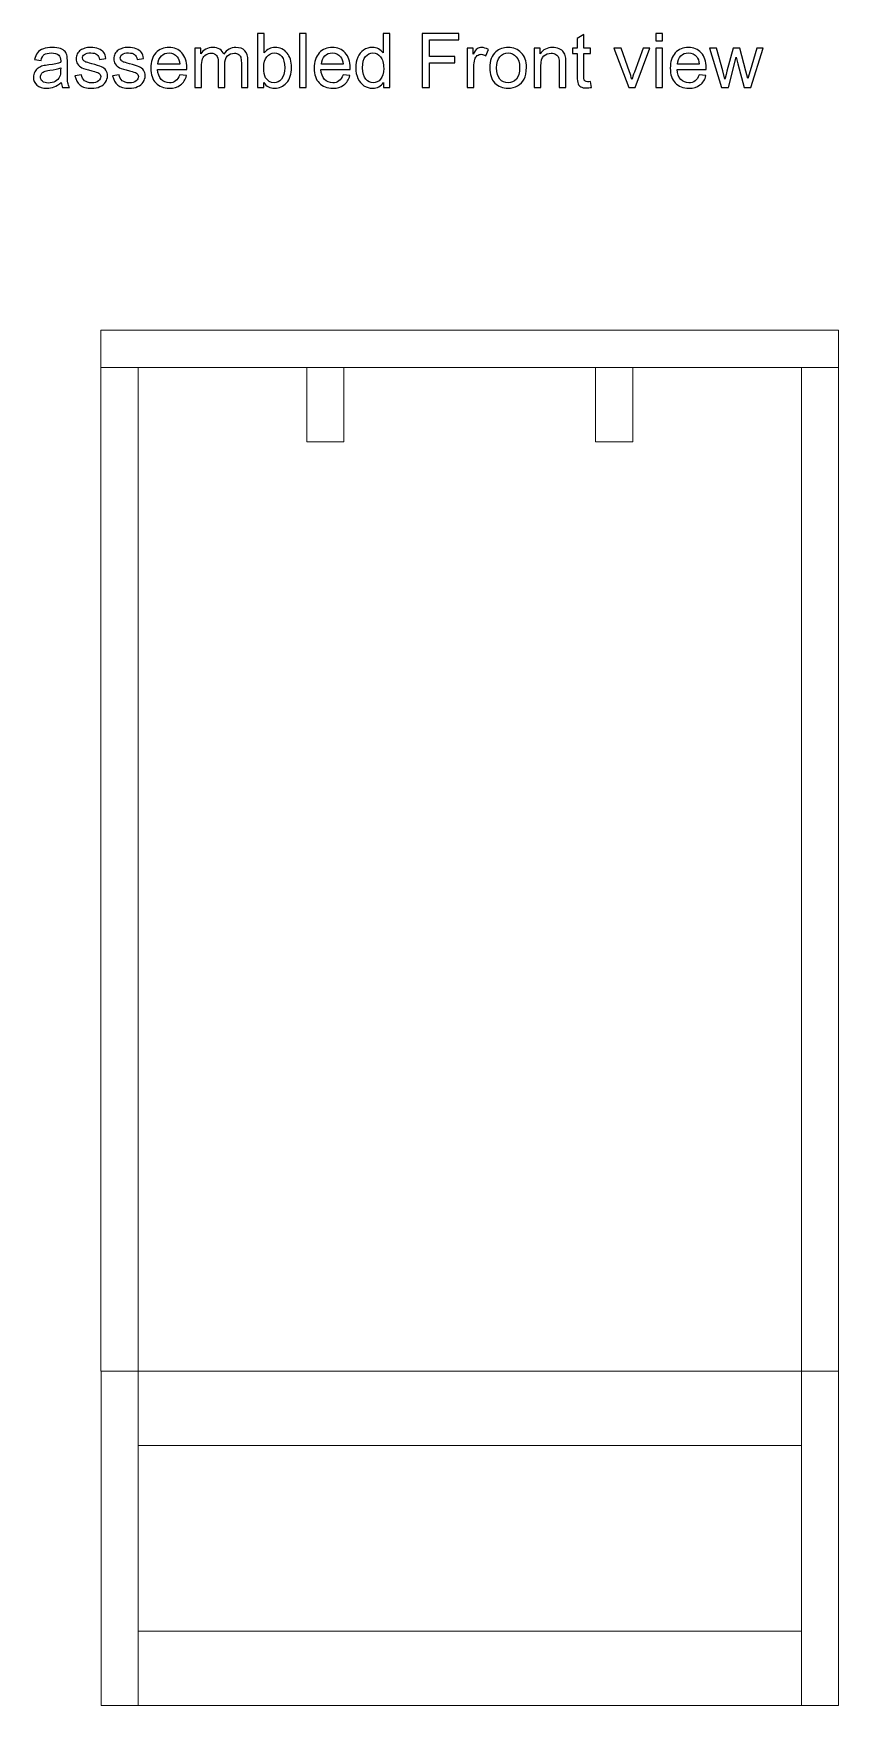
# Model space of a CAD drawing. Header units: inches. Extents: x -38 to 6, y -62 to 68.
# Drawn here: x -38.28 to -21.22, y 32.37 to 67.79 of the extents above; entities that cross this region are included whole.
import ezdxf

# ---------------------------------------------------------------- set-up
doc = ezdxf.new("R2010")
doc.units = ezdxf.units.IN
doc.header["$MEASUREMENT"] = 0
doc.layers.add('Layer 1', color=7, linetype='Continuous')

msp = doc.modelspace()

# ---------------------------------------------------------------- linework, layer by layer
at = {"layer": 'Layer 1', "color": 250, "lineweight": 9}
for points in [[(-36.853, 60.719), (-21.223, 60.719), (-21.223, 61.507), (-36.853, 61.507), (-36.853, 60.719)], [(-36.065, 37.886), (-22.01, 37.886), (-22.01, 39.46), (-36.065, 39.46), (-36.065, 37.886)], [(-36.065, 32.374), (-22.01, 32.374), (-22.01, 33.948), (-36.065, 33.948), (-36.065, 32.374)]]:
    msp.add_lwpolyline(points, close=True, dxfattribs=at)
at = {"layer": 'Layer 1', "color": 250}
for points, knots in [([(-33.402, 66.651), (-33.402, 66.651), (-33.533, 66.651), (-33.533, 66.651), (-33.533, 66.651), (-33.533, 66.651), (-33.533, 67.794), (-33.533, 67.794), (-33.533, 67.794), (-33.533, 67.794), (-33.393, 67.794), (-33.393, 67.794), (-33.393, 67.794), (-33.393, 67.794), (-33.393, 67.386), (-33.393, 67.386), (-33.393, 67.386), (-33.333, 67.46), (-33.258, 67.497), (-33.166, 67.497), (-33.166, 67.497), (-33.115, 67.497), (-33.066, 67.487), (-33.021, 67.467), (-33.021, 67.467), (-32.975, 67.446), (-32.938, 67.417), (-32.909, 67.38), (-32.909, 67.38), (-32.879, 67.343), (-32.856, 67.298), (-32.84, 67.246), (-32.84, 67.246), (-32.823, 67.193), (-32.815, 67.137), (-32.815, 67.078), (-32.815, 67.078), (-32.815, 66.936), (-32.85, 66.826), (-32.92, 66.749), (-32.92, 66.749), (-32.99, 66.672), (-33.074, 66.633), (-33.172, 66.633), (-33.172, 66.633), (-33.27, 66.633), (-33.347, 66.674), (-33.402, 66.755), (-33.402, 66.755), (-33.402, 66.755), (-33.402, 66.651), (-33.402, 66.651)], [0, 0, 0, 0, 0.071429, 0.071429, 0.071429, 0.071429, 0.142857, 0.142857, 0.142857, 0.142857, 0.214286, 0.214286, 0.214286, 0.214286, 0.285714, 0.285714, 0.285714, 0.285714, 0.357143, 0.357143, 0.357143, 0.357143, 0.428571, 0.428571, 0.428571, 0.428571, 0.5, 0.5, 0.5, 0.5, 0.571429, 0.571429, 0.571429, 0.571429, 0.642857, 0.642857, 0.642857, 0.642857, 0.714286, 0.714286, 0.714286, 0.714286, 0.785714, 0.785714, 0.785714, 0.785714, 0.857143, 0.857143, 0.857143, 0.857143, 1, 1, 1, 1]), ([(-32.647, 66.651), (-32.647, 66.651), (-32.647, 67.794), (-32.647, 67.794), (-32.647, 67.794), (-32.647, 67.794), (-32.506, 67.794), (-32.506, 67.794), (-32.506, 67.794), (-32.506, 67.794), (-32.506, 66.651), (-32.506, 66.651), (-32.506, 66.651), (-32.506, 66.651), (-32.647, 66.651), (-32.647, 66.651)], [0, 0, 0, 0, 0.2, 0.2, 0.2, 0.2, 0.4, 0.4, 0.4, 0.4, 0.6, 0.6, 0.6, 0.6, 1, 1, 1, 1]), ([(-30.865, 66.651), (-30.865, 66.651), (-30.865, 66.756), (-30.865, 66.756), (-30.865, 66.756), (-30.918, 66.674), (-30.995, 66.633), (-31.097, 66.633), (-31.097, 66.633), (-31.163, 66.633), (-31.223, 66.651), (-31.279, 66.688), (-31.279, 66.688), (-31.334, 66.724), (-31.377, 66.775), (-31.407, 66.84), (-31.407, 66.84), (-31.438, 66.905), (-31.453, 66.98), (-31.453, 67.064), (-31.453, 67.064), (-31.453, 67.147), (-31.439, 67.222), (-31.412, 67.289), (-31.412, 67.289), (-31.384, 67.356), (-31.343, 67.408), (-31.288, 67.443), (-31.288, 67.443), (-31.233, 67.479), (-31.171, 67.497), (-31.103, 67.497), (-31.103, 67.497), (-31.053, 67.497), (-31.009, 67.487), (-30.97, 67.466), (-30.97, 67.466), (-30.931, 67.445), (-30.899, 67.417), (-30.875, 67.383), (-30.875, 67.383), (-30.875, 67.383), (-30.875, 67.794), (-30.875, 67.794), (-30.875, 67.794), (-30.875, 67.794), (-30.734, 67.794), (-30.734, 67.794), (-30.734, 67.794), (-30.734, 67.794), (-30.734, 66.651), (-30.734, 66.651), (-30.734, 66.651), (-30.734, 66.651), (-30.865, 66.651), (-30.865, 66.651)], [0, 0, 0, 0, 0.066667, 0.066667, 0.066667, 0.066667, 0.133333, 0.133333, 0.133333, 0.133333, 0.2, 0.2, 0.2, 0.2, 0.266667, 0.266667, 0.266667, 0.266667, 0.333333, 0.333333, 0.333333, 0.333333, 0.4, 0.4, 0.4, 0.4, 0.466667, 0.466667, 0.466667, 0.466667, 0.533333, 0.533333, 0.533333, 0.533333, 0.6, 0.6, 0.6, 0.6, 0.666667, 0.666667, 0.666667, 0.666667, 0.733333, 0.733333, 0.733333, 0.733333, 0.8, 0.8, 0.8, 0.8, 0.866667, 0.866667, 0.866667, 0.866667, 1, 1, 1, 1]), ([(-30.043, 66.651), (-30.043, 66.651), (-30.043, 67.794), (-30.043, 67.794), (-30.043, 67.794), (-30.043, 67.794), (-29.271, 67.794), (-29.271, 67.794), (-29.271, 67.794), (-29.271, 67.794), (-29.271, 67.66), (-29.271, 67.66), (-29.271, 67.66), (-29.271, 67.66), (-29.891, 67.66), (-29.891, 67.66), (-29.891, 67.66), (-29.891, 67.66), (-29.891, 67.304), (-29.891, 67.304), (-29.891, 67.304), (-29.891, 67.304), (-29.354, 67.304), (-29.354, 67.304), (-29.354, 67.304), (-29.354, 67.304), (-29.354, 67.17), (-29.354, 67.17), (-29.354, 67.17), (-29.354, 67.17), (-29.891, 67.17), (-29.891, 67.17), (-29.891, 67.17), (-29.891, 67.17), (-29.891, 66.651), (-29.891, 66.651), (-29.891, 66.651), (-29.891, 66.651), (-30.043, 66.651), (-30.043, 66.651)], [0, 0, 0, 0, 0.090909, 0.090909, 0.090909, 0.090909, 0.181818, 0.181818, 0.181818, 0.181818, 0.272727, 0.272727, 0.272727, 0.272727, 0.363636, 0.363636, 0.363636, 0.363636, 0.454545, 0.454545, 0.454545, 0.454545, 0.545455, 0.545455, 0.545455, 0.545455, 0.636364, 0.636364, 0.636364, 0.636364, 0.727273, 0.727273, 0.727273, 0.727273, 0.818182, 0.818182, 0.818182, 0.818182, 1, 1, 1, 1]), ([(-26.479, 66.776), (-26.479, 66.776), (-26.46, 66.652), (-26.46, 66.652), (-26.46, 66.652), (-26.499, 66.644), (-26.535, 66.64), (-26.565, 66.64), (-26.565, 66.64), (-26.616, 66.64), (-26.656, 66.647), (-26.684, 66.664), (-26.684, 66.664), (-26.712, 66.68), (-26.732, 66.701), (-26.743, 66.727), (-26.743, 66.727), (-26.754, 66.754), (-26.76, 66.809), (-26.76, 66.893), (-26.76, 66.893), (-26.76, 66.893), (-26.76, 67.371), (-26.76, 67.371), (-26.76, 67.371), (-26.76, 67.371), (-26.864, 67.371), (-26.864, 67.371), (-26.864, 67.371), (-26.864, 67.371), (-26.864, 67.48), (-26.864, 67.48), (-26.864, 67.48), (-26.864, 67.48), (-26.76, 67.48), (-26.76, 67.48), (-26.76, 67.48), (-26.76, 67.48), (-26.76, 67.685), (-26.76, 67.685), (-26.76, 67.685), (-26.76, 67.685), (-26.619, 67.769), (-26.619, 67.769), (-26.619, 67.769), (-26.619, 67.769), (-26.619, 67.48), (-26.619, 67.48), (-26.619, 67.48), (-26.619, 67.48), (-26.479, 67.48), (-26.479, 67.48), (-26.479, 67.48), (-26.479, 67.48), (-26.479, 67.371), (-26.479, 67.371), (-26.479, 67.371), (-26.479, 67.371), (-26.619, 67.371), (-26.619, 67.371), (-26.619, 67.371), (-26.619, 67.371), (-26.619, 66.885), (-26.619, 66.885), (-26.619, 66.885), (-26.619, 66.845), (-26.617, 66.819), (-26.612, 66.808), (-26.612, 66.808), (-26.607, 66.797), (-26.599, 66.788), (-26.588, 66.781), (-26.588, 66.781), (-26.577, 66.774), (-26.561, 66.77), (-26.54, 66.77), (-26.54, 66.77), (-26.525, 66.77), (-26.504, 66.772), (-26.479, 66.776)], [0, 0, 0, 0, 0.047619, 0.047619, 0.047619, 0.047619, 0.095238, 0.095238, 0.095238, 0.095238, 0.142857, 0.142857, 0.142857, 0.142857, 0.190476, 0.190476, 0.190476, 0.190476, 0.238095, 0.238095, 0.238095, 0.238095, 0.285714, 0.285714, 0.285714, 0.285714, 0.333333, 0.333333, 0.333333, 0.333333, 0.380952, 0.380952, 0.380952, 0.380952, 0.428571, 0.428571, 0.428571, 0.428571, 0.47619, 0.47619, 0.47619, 0.47619, 0.52381, 0.52381, 0.52381, 0.52381, 0.571429, 0.571429, 0.571429, 0.571429, 0.619048, 0.619048, 0.619048, 0.619048, 0.666667, 0.666667, 0.666667, 0.666667, 0.714286, 0.714286, 0.714286, 0.714286, 0.761905, 0.761905, 0.761905, 0.761905, 0.809524, 0.809524, 0.809524, 0.809524, 0.857143, 0.857143, 0.857143, 0.857143, 0.904762, 0.904762, 0.904762, 0.904762, 1, 1, 1, 1]), ([(-25.098, 67.635), (-25.098, 67.635), (-25.098, 67.794), (-25.098, 67.794), (-25.098, 67.794), (-25.098, 67.794), (-24.957, 67.794), (-24.957, 67.794), (-24.957, 67.794), (-24.957, 67.794), (-24.957, 67.635), (-24.957, 67.635), (-24.957, 67.635), (-24.957, 67.635), (-25.098, 67.635), (-25.098, 67.635)], [0, 0, 0, 0, 0.2, 0.2, 0.2, 0.2, 0.4, 0.4, 0.4, 0.4, 0.6, 0.6, 0.6, 0.6, 1, 1, 1, 1]), ([(-37.695, 66.755), (-37.747, 66.71), (-37.797, 66.679), (-37.845, 66.661), (-37.845, 66.661), (-37.893, 66.642), (-37.945, 66.633), (-38, 66.633), (-38, 66.633), (-38.092, 66.633), (-38.162, 66.655), (-38.211, 66.7), (-38.211, 66.7), (-38.259, 66.744), (-38.284, 66.801), (-38.284, 66.87), (-38.284, 66.87), (-38.284, 66.91), (-38.275, 66.947), (-38.256, 66.981), (-38.256, 66.981), (-38.238, 67.014), (-38.213, 67.041), (-38.184, 67.061), (-38.184, 67.061), (-38.154, 67.081), (-38.12, 67.097), (-38.082, 67.107), (-38.082, 67.107), (-38.055, 67.114), (-38.013, 67.121), (-37.957, 67.128), (-37.957, 67.128), (-37.844, 67.141), (-37.76, 67.158), (-37.707, 67.176), (-37.707, 67.176), (-37.706, 67.195), (-37.706, 67.208), (-37.706, 67.213), (-37.706, 67.213), (-37.706, 67.27), (-37.719, 67.31), (-37.746, 67.333), (-37.746, 67.333), (-37.782, 67.365), (-37.835, 67.381), (-37.906, 67.381), (-37.906, 67.381), (-37.972, 67.381), (-38.021, 67.369), (-38.053, 67.346), (-38.053, 67.346), (-38.084, 67.323), (-38.107, 67.282), (-38.123, 67.222), (-38.123, 67.222), (-38.123, 67.222), (-38.26, 67.242), (-38.26, 67.242), (-38.26, 67.242), (-38.248, 67.3), (-38.227, 67.348), (-38.198, 67.384), (-38.198, 67.384), (-38.17, 67.421), (-38.128, 67.448), (-38.074, 67.468), (-38.074, 67.468), (-38.02, 67.487), (-37.957, 67.497), (-37.885, 67.497), (-37.885, 67.497), (-37.814, 67.497), (-37.757, 67.489), (-37.712, 67.472), (-37.712, 67.472), (-37.668, 67.455), (-37.635, 67.435), (-37.614, 67.409), (-37.614, 67.409), (-37.594, 67.384), (-37.579, 67.352), (-37.571, 67.314), (-37.571, 67.314), (-37.566, 67.29), (-37.564, 67.246), (-37.564, 67.184), (-37.564, 67.184), (-37.564, 67.184), (-37.564, 66.998), (-37.564, 66.998), (-37.564, 66.998), (-37.564, 66.868), (-37.561, 66.786), (-37.555, 66.751), (-37.555, 66.751), (-37.549, 66.716), (-37.538, 66.683), (-37.521, 66.651), (-37.521, 66.651), (-37.521, 66.651), (-37.667, 66.651), (-37.667, 66.651), (-37.667, 66.651), (-37.682, 66.68), (-37.691, 66.715), (-37.695, 66.755)], [0, 0, 0, 0, 0.035714, 0.035714, 0.035714, 0.035714, 0.071429, 0.071429, 0.071429, 0.071429, 0.107143, 0.107143, 0.107143, 0.107143, 0.142857, 0.142857, 0.142857, 0.142857, 0.178571, 0.178571, 0.178571, 0.178571, 0.214286, 0.214286, 0.214286, 0.214286, 0.25, 0.25, 0.25, 0.25, 0.285714, 0.285714, 0.285714, 0.285714, 0.321429, 0.321429, 0.321429, 0.321429, 0.357143, 0.357143, 0.357143, 0.357143, 0.392857, 0.392857, 0.392857, 0.392857, 0.428571, 0.428571, 0.428571, 0.428571, 0.464286, 0.464286, 0.464286, 0.464286, 0.5, 0.5, 0.5, 0.5, 0.535714, 0.535714, 0.535714, 0.535714, 0.571429, 0.571429, 0.571429, 0.571429, 0.607143, 0.607143, 0.607143, 0.607143, 0.642857, 0.642857, 0.642857, 0.642857, 0.678571, 0.678571, 0.678571, 0.678571, 0.714286, 0.714286, 0.714286, 0.714286, 0.75, 0.75, 0.75, 0.75, 0.785714, 0.785714, 0.785714, 0.785714, 0.821429, 0.821429, 0.821429, 0.821429, 0.857143, 0.857143, 0.857143, 0.857143, 0.892857, 0.892857, 0.892857, 0.892857, 0.928571, 0.928571, 0.928571, 0.928571, 1, 1, 1, 1]), ([(-37.404, 66.898), (-37.404, 66.898), (-37.265, 66.921), (-37.265, 66.921), (-37.265, 66.921), (-37.257, 66.865), (-37.235, 66.822), (-37.199, 66.793), (-37.199, 66.793), (-37.164, 66.763), (-37.114, 66.748), (-37.05, 66.748), (-37.05, 66.748), (-36.985, 66.748), (-36.937, 66.761), (-36.906, 66.788), (-36.906, 66.788), (-36.875, 66.814), (-36.859, 66.844), (-36.859, 66.88), (-36.859, 66.88), (-36.859, 66.912), (-36.873, 66.937), (-36.901, 66.955), (-36.901, 66.955), (-36.921, 66.967), (-36.969, 66.983), (-37.045, 67.002), (-37.045, 67.002), (-37.148, 67.028), (-37.219, 67.051), (-37.259, 67.069), (-37.259, 67.069), (-37.298, 67.089), (-37.328, 67.115), (-37.349, 67.148), (-37.349, 67.148), (-37.369, 67.181), (-37.38, 67.218), (-37.38, 67.259), (-37.38, 67.259), (-37.38, 67.296), (-37.371, 67.33), (-37.354, 67.361), (-37.354, 67.361), (-37.337, 67.393), (-37.314, 67.419), (-37.285, 67.44), (-37.285, 67.44), (-37.264, 67.456), (-37.234, 67.469), (-37.196, 67.48), (-37.196, 67.48), (-37.158, 67.492), (-37.118, 67.497), (-37.075, 67.497), (-37.075, 67.497), (-37.01, 67.497), (-36.953, 67.488), (-36.904, 67.469), (-36.904, 67.469), (-36.855, 67.45), (-36.819, 67.425), (-36.795, 67.393), (-36.795, 67.393), (-36.772, 67.361), (-36.756, 67.318), (-36.747, 67.264), (-36.747, 67.264), (-36.747, 67.264), (-36.885, 67.245), (-36.885, 67.245), (-36.885, 67.245), (-36.891, 67.288), (-36.909, 67.322), (-36.939, 67.346), (-36.939, 67.346), (-36.968, 67.37), (-37.01, 67.382), (-37.065, 67.382), (-37.065, 67.382), (-37.129, 67.382), (-37.175, 67.372), (-37.203, 67.35), (-37.203, 67.35), (-37.23, 67.329), (-37.244, 67.304), (-37.244, 67.275), (-37.244, 67.275), (-37.244, 67.257), (-37.238, 67.241), (-37.227, 67.226), (-37.227, 67.226), (-37.215, 67.211), (-37.198, 67.199), (-37.173, 67.189), (-37.173, 67.189), (-37.159, 67.184), (-37.118, 67.172), (-37.049, 67.153), (-37.049, 67.153), (-36.95, 67.127), (-36.881, 67.105), (-36.842, 67.088), (-36.842, 67.088), (-36.802, 67.071), (-36.771, 67.047), (-36.749, 67.015), (-36.749, 67.015), (-36.726, 66.982), (-36.715, 66.942), (-36.715, 66.895), (-36.715, 66.895), (-36.715, 66.848), (-36.729, 66.804), (-36.756, 66.763), (-36.756, 66.763), (-36.784, 66.721), (-36.823, 66.69), (-36.874, 66.667), (-36.874, 66.667), (-36.926, 66.644), (-36.984, 66.633), (-37.049, 66.633), (-37.049, 66.633), (-37.157, 66.633), (-37.239, 66.655), (-37.296, 66.7), (-37.296, 66.7), (-37.352, 66.745), (-37.388, 66.811), (-37.404, 66.898)], [0, 0, 0, 0, 0.029412, 0.029412, 0.029412, 0.029412, 0.058824, 0.058824, 0.058824, 0.058824, 0.088235, 0.088235, 0.088235, 0.088235, 0.117647, 0.117647, 0.117647, 0.117647, 0.147059, 0.147059, 0.147059, 0.147059, 0.176471, 0.176471, 0.176471, 0.176471, 0.205882, 0.205882, 0.205882, 0.205882, 0.235294, 0.235294, 0.235294, 0.235294, 0.264706, 0.264706, 0.264706, 0.264706, 0.294118, 0.294118, 0.294118, 0.294118, 0.323529, 0.323529, 0.323529, 0.323529, 0.352941, 0.352941, 0.352941, 0.352941, 0.382353, 0.382353, 0.382353, 0.382353, 0.411765, 0.411765, 0.411765, 0.411765, 0.441176, 0.441176, 0.441176, 0.441176, 0.470588, 0.470588, 0.470588, 0.470588, 0.5, 0.5, 0.5, 0.5, 0.529412, 0.529412, 0.529412, 0.529412, 0.558824, 0.558824, 0.558824, 0.558824, 0.588235, 0.588235, 0.588235, 0.588235, 0.617647, 0.617647, 0.617647, 0.617647, 0.647059, 0.647059, 0.647059, 0.647059, 0.676471, 0.676471, 0.676471, 0.676471, 0.705882, 0.705882, 0.705882, 0.705882, 0.735294, 0.735294, 0.735294, 0.735294, 0.764706, 0.764706, 0.764706, 0.764706, 0.794118, 0.794118, 0.794118, 0.794118, 0.823529, 0.823529, 0.823529, 0.823529, 0.852941, 0.852941, 0.852941, 0.852941, 0.882353, 0.882353, 0.882353, 0.882353, 0.911765, 0.911765, 0.911765, 0.911765, 0.941176, 0.941176, 0.941176, 0.941176, 1, 1, 1, 1]), ([(-36.605, 66.898), (-36.605, 66.898), (-36.466, 66.921), (-36.466, 66.921), (-36.466, 66.921), (-36.458, 66.865), (-36.437, 66.822), (-36.401, 66.793), (-36.401, 66.793), (-36.365, 66.763), (-36.315, 66.748), (-36.251, 66.748), (-36.251, 66.748), (-36.187, 66.748), (-36.139, 66.761), (-36.107, 66.788), (-36.107, 66.788), (-36.076, 66.814), (-36.06, 66.844), (-36.06, 66.88), (-36.06, 66.88), (-36.06, 66.912), (-36.074, 66.937), (-36.102, 66.955), (-36.102, 66.955), (-36.122, 66.967), (-36.17, 66.983), (-36.246, 67.002), (-36.246, 67.002), (-36.349, 67.028), (-36.42, 67.051), (-36.46, 67.069), (-36.46, 67.069), (-36.5, 67.089), (-36.53, 67.115), (-36.55, 67.148), (-36.55, 67.148), (-36.571, 67.181), (-36.581, 67.218), (-36.581, 67.259), (-36.581, 67.259), (-36.581, 67.296), (-36.573, 67.33), (-36.556, 67.361), (-36.556, 67.361), (-36.539, 67.393), (-36.516, 67.419), (-36.487, 67.44), (-36.487, 67.44), (-36.465, 67.456), (-36.435, 67.469), (-36.398, 67.48), (-36.398, 67.48), (-36.36, 67.492), (-36.32, 67.497), (-36.277, 67.497), (-36.277, 67.497), (-36.212, 67.497), (-36.155, 67.488), (-36.106, 67.469), (-36.106, 67.469), (-36.056, 67.45), (-36.02, 67.425), (-35.997, 67.393), (-35.997, 67.393), (-35.974, 67.361), (-35.957, 67.318), (-35.949, 67.264), (-35.949, 67.264), (-35.949, 67.264), (-36.086, 67.245), (-36.086, 67.245), (-36.086, 67.245), (-36.092, 67.288), (-36.11, 67.322), (-36.14, 67.346), (-36.14, 67.346), (-36.17, 67.37), (-36.212, 67.382), (-36.266, 67.382), (-36.266, 67.382), (-36.331, 67.382), (-36.377, 67.372), (-36.404, 67.35), (-36.404, 67.35), (-36.431, 67.329), (-36.445, 67.304), (-36.445, 67.275), (-36.445, 67.275), (-36.445, 67.257), (-36.44, 67.241), (-36.428, 67.226), (-36.428, 67.226), (-36.417, 67.211), (-36.399, 67.199), (-36.375, 67.189), (-36.375, 67.189), (-36.36, 67.184), (-36.319, 67.172), (-36.251, 67.153), (-36.251, 67.153), (-36.152, 67.127), (-36.082, 67.105), (-36.043, 67.088), (-36.043, 67.088), (-36.004, 67.071), (-35.973, 67.047), (-35.95, 67.015), (-35.95, 67.015), (-35.928, 66.982), (-35.917, 66.942), (-35.917, 66.895), (-35.917, 66.895), (-35.917, 66.848), (-35.93, 66.804), (-35.958, 66.763), (-35.958, 66.763), (-35.985, 66.721), (-36.024, 66.69), (-36.076, 66.667), (-36.076, 66.667), (-36.127, 66.644), (-36.186, 66.633), (-36.251, 66.633), (-36.251, 66.633), (-36.358, 66.633), (-36.441, 66.655), (-36.497, 66.7), (-36.497, 66.7), (-36.553, 66.745), (-36.589, 66.811), (-36.605, 66.898)], [0, 0, 0, 0, 0.029412, 0.029412, 0.029412, 0.029412, 0.058824, 0.058824, 0.058824, 0.058824, 0.088235, 0.088235, 0.088235, 0.088235, 0.117647, 0.117647, 0.117647, 0.117647, 0.147059, 0.147059, 0.147059, 0.147059, 0.176471, 0.176471, 0.176471, 0.176471, 0.205882, 0.205882, 0.205882, 0.205882, 0.235294, 0.235294, 0.235294, 0.235294, 0.264706, 0.264706, 0.264706, 0.264706, 0.294118, 0.294118, 0.294118, 0.294118, 0.323529, 0.323529, 0.323529, 0.323529, 0.352941, 0.352941, 0.352941, 0.352941, 0.382353, 0.382353, 0.382353, 0.382353, 0.411765, 0.411765, 0.411765, 0.411765, 0.441176, 0.441176, 0.441176, 0.441176, 0.470588, 0.470588, 0.470588, 0.470588, 0.5, 0.5, 0.5, 0.5, 0.529412, 0.529412, 0.529412, 0.529412, 0.558824, 0.558824, 0.558824, 0.558824, 0.588235, 0.588235, 0.588235, 0.588235, 0.617647, 0.617647, 0.617647, 0.617647, 0.647059, 0.647059, 0.647059, 0.647059, 0.676471, 0.676471, 0.676471, 0.676471, 0.705882, 0.705882, 0.705882, 0.705882, 0.735294, 0.735294, 0.735294, 0.735294, 0.764706, 0.764706, 0.764706, 0.764706, 0.794118, 0.794118, 0.794118, 0.794118, 0.823529, 0.823529, 0.823529, 0.823529, 0.852941, 0.852941, 0.852941, 0.852941, 0.882353, 0.882353, 0.882353, 0.882353, 0.911765, 0.911765, 0.911765, 0.911765, 0.941176, 0.941176, 0.941176, 0.941176, 1, 1, 1, 1]), ([(-35.185, 66.919), (-35.185, 66.919), (-35.04, 66.9), (-35.04, 66.9), (-35.04, 66.9), (-35.062, 66.815), (-35.105, 66.75), (-35.166, 66.703), (-35.166, 66.703), (-35.228, 66.657), (-35.307, 66.633), (-35.403, 66.633), (-35.403, 66.633), (-35.524, 66.633), (-35.62, 66.67), (-35.691, 66.745), (-35.691, 66.745), (-35.761, 66.819), (-35.797, 66.924), (-35.797, 67.058), (-35.797, 67.058), (-35.797, 67.197), (-35.761, 67.305), (-35.69, 67.382), (-35.69, 67.382), (-35.618, 67.459), (-35.525, 67.497), (-35.411, 67.497), (-35.411, 67.497), (-35.3, 67.497), (-35.21, 67.46), (-35.14, 67.384), (-35.14, 67.384), (-35.07, 67.309), (-35.035, 67.203), (-35.035, 67.066), (-35.035, 67.066), (-35.035, 67.058), (-35.035, 67.046), (-35.036, 67.029), (-35.036, 67.029), (-35.036, 67.029), (-35.653, 67.029), (-35.653, 67.029), (-35.653, 67.029), (-35.648, 66.938), (-35.622, 66.869), (-35.576, 66.821), (-35.576, 66.821), (-35.53, 66.772), (-35.472, 66.748), (-35.403, 66.748), (-35.403, 66.748), (-35.352, 66.748), (-35.308, 66.762), (-35.272, 66.789), (-35.272, 66.789), (-35.235, 66.816), (-35.206, 66.859), (-35.185, 66.919)], [0, 0, 0, 0, 0.0625, 0.0625, 0.0625, 0.0625, 0.125, 0.125, 0.125, 0.125, 0.1875, 0.1875, 0.1875, 0.1875, 0.25, 0.25, 0.25, 0.25, 0.3125, 0.3125, 0.3125, 0.3125, 0.375, 0.375, 0.375, 0.375, 0.4375, 0.4375, 0.4375, 0.4375, 0.5, 0.5, 0.5, 0.5, 0.5625, 0.5625, 0.5625, 0.5625, 0.625, 0.625, 0.625, 0.625, 0.6875, 0.6875, 0.6875, 0.6875, 0.75, 0.75, 0.75, 0.75, 0.8125, 0.8125, 0.8125, 0.8125, 0.875, 0.875, 0.875, 0.875, 1, 1, 1, 1]), ([(-35.645, 67.144), (-35.645, 67.144), (-35.184, 67.144), (-35.184, 67.144), (-35.184, 67.144), (-35.19, 67.214), (-35.207, 67.266), (-35.236, 67.301), (-35.236, 67.301), (-35.281, 67.355), (-35.339, 67.382), (-35.41, 67.382), (-35.41, 67.382), (-35.474, 67.382), (-35.529, 67.361), (-35.572, 67.318), (-35.572, 67.318), (-35.616, 67.274), (-35.64, 67.217), (-35.645, 67.144)], [0, 0, 0, 0, 0.166667, 0.166667, 0.166667, 0.166667, 0.333333, 0.333333, 0.333333, 0.333333, 0.5, 0.5, 0.5, 0.5, 0.666667, 0.666667, 0.666667, 0.666667, 1, 1, 1, 1]), ([(-34.862, 66.651), (-34.862, 66.651), (-34.862, 67.48), (-34.862, 67.48), (-34.862, 67.48), (-34.862, 67.48), (-34.736, 67.48), (-34.736, 67.48), (-34.736, 67.48), (-34.736, 67.48), (-34.736, 67.363), (-34.736, 67.363), (-34.736, 67.363), (-34.71, 67.403), (-34.676, 67.436), (-34.632, 67.46), (-34.632, 67.46), (-34.589, 67.485), (-34.54, 67.497), (-34.485, 67.497), (-34.485, 67.497), (-34.424, 67.497), (-34.374, 67.484), (-34.335, 67.459), (-34.335, 67.459), (-34.295, 67.434), (-34.268, 67.398), (-34.252, 67.352), (-34.252, 67.352), (-34.186, 67.449), (-34.1, 67.497), (-33.995, 67.497), (-33.995, 67.497), (-33.912, 67.497), (-33.849, 67.475), (-33.805, 67.429), (-33.805, 67.429), (-33.76, 67.384), (-33.738, 67.314), (-33.738, 67.219), (-33.738, 67.219), (-33.738, 67.219), (-33.738, 66.651), (-33.738, 66.651), (-33.738, 66.651), (-33.738, 66.651), (-33.878, 66.651), (-33.878, 66.651), (-33.878, 66.651), (-33.878, 66.651), (-33.878, 67.172), (-33.878, 67.172), (-33.878, 67.172), (-33.878, 67.228), (-33.883, 67.269), (-33.892, 67.294), (-33.892, 67.294), (-33.901, 67.318), (-33.918, 67.338), (-33.942, 67.353), (-33.942, 67.353), (-33.966, 67.368), (-33.994, 67.376), (-34.026, 67.376), (-34.026, 67.376), (-34.085, 67.376), (-34.133, 67.356), (-34.172, 67.318), (-34.172, 67.318), (-34.211, 67.279), (-34.23, 67.217), (-34.23, 67.132), (-34.23, 67.132), (-34.23, 67.132), (-34.23, 66.651), (-34.23, 66.651), (-34.23, 66.651), (-34.23, 66.651), (-34.37, 66.651), (-34.37, 66.651), (-34.37, 66.651), (-34.37, 66.651), (-34.37, 67.189), (-34.37, 67.189), (-34.37, 67.189), (-34.37, 67.251), (-34.382, 67.298), (-34.405, 67.329), (-34.405, 67.329), (-34.427, 67.36), (-34.465, 67.376), (-34.517, 67.376), (-34.517, 67.376), (-34.556, 67.376), (-34.593, 67.365), (-34.626, 67.345), (-34.626, 67.345), (-34.66, 67.324), (-34.684, 67.294), (-34.699, 67.253), (-34.699, 67.253), (-34.714, 67.213), (-34.722, 67.156), (-34.722, 67.08), (-34.722, 67.08), (-34.722, 67.08), (-34.722, 66.651), (-34.722, 66.651), (-34.722, 66.651), (-34.722, 66.651), (-34.862, 66.651), (-34.862, 66.651)], [0, 0, 0, 0, 0.034483, 0.034483, 0.034483, 0.034483, 0.068966, 0.068966, 0.068966, 0.068966, 0.103448, 0.103448, 0.103448, 0.103448, 0.137931, 0.137931, 0.137931, 0.137931, 0.172414, 0.172414, 0.172414, 0.172414, 0.206897, 0.206897, 0.206897, 0.206897, 0.241379, 0.241379, 0.241379, 0.241379, 0.275862, 0.275862, 0.275862, 0.275862, 0.310345, 0.310345, 0.310345, 0.310345, 0.344828, 0.344828, 0.344828, 0.344828, 0.37931, 0.37931, 0.37931, 0.37931, 0.413793, 0.413793, 0.413793, 0.413793, 0.448276, 0.448276, 0.448276, 0.448276, 0.482759, 0.482759, 0.482759, 0.482759, 0.517241, 0.517241, 0.517241, 0.517241, 0.551724, 0.551724, 0.551724, 0.551724, 0.586207, 0.586207, 0.586207, 0.586207, 0.62069, 0.62069, 0.62069, 0.62069, 0.655172, 0.655172, 0.655172, 0.655172, 0.689655, 0.689655, 0.689655, 0.689655, 0.724138, 0.724138, 0.724138, 0.724138, 0.758621, 0.758621, 0.758621, 0.758621, 0.793103, 0.793103, 0.793103, 0.793103, 0.827586, 0.827586, 0.827586, 0.827586, 0.862069, 0.862069, 0.862069, 0.862069, 0.896552, 0.896552, 0.896552, 0.896552, 0.931034, 0.931034, 0.931034, 0.931034, 1, 1, 1, 1]), ([(-33.404, 67.071), (-33.404, 66.972), (-33.39, 66.901), (-33.363, 66.856), (-33.363, 66.856), (-33.319, 66.784), (-33.26, 66.748), (-33.184, 66.748), (-33.184, 66.748), (-33.123, 66.748), (-33.07, 66.775), (-33.025, 66.828), (-33.025, 66.828), (-32.981, 66.881), (-32.958, 66.961), (-32.958, 67.066), (-32.958, 67.066), (-32.958, 67.174), (-32.98, 67.254), (-33.022, 67.305), (-33.022, 67.305), (-33.065, 67.356), (-33.117, 67.382), (-33.178, 67.382), (-33.178, 67.382), (-33.239, 67.382), (-33.292, 67.356), (-33.337, 67.302), (-33.337, 67.302), (-33.382, 67.249), (-33.404, 67.172), (-33.404, 67.071)], [0, 0, 0, 0, 0.111111, 0.111111, 0.111111, 0.111111, 0.222222, 0.222222, 0.222222, 0.222222, 0.333333, 0.333333, 0.333333, 0.333333, 0.444444, 0.444444, 0.444444, 0.444444, 0.555556, 0.555556, 0.555556, 0.555556, 0.666667, 0.666667, 0.666667, 0.666667, 0.777778, 0.777778, 0.777778, 0.777778, 1, 1, 1, 1]), ([(-31.723, 66.919), (-31.723, 66.919), (-31.578, 66.9), (-31.578, 66.9), (-31.578, 66.9), (-31.6, 66.815), (-31.643, 66.75), (-31.704, 66.703), (-31.704, 66.703), (-31.766, 66.657), (-31.845, 66.633), (-31.941, 66.633), (-31.941, 66.633), (-32.062, 66.633), (-32.158, 66.67), (-32.229, 66.745), (-32.229, 66.745), (-32.299, 66.819), (-32.335, 66.924), (-32.335, 67.058), (-32.335, 67.058), (-32.335, 67.197), (-32.299, 67.305), (-32.228, 67.382), (-32.228, 67.382), (-32.156, 67.459), (-32.063, 67.497), (-31.949, 67.497), (-31.949, 67.497), (-31.838, 67.497), (-31.748, 67.46), (-31.678, 67.384), (-31.678, 67.384), (-31.608, 67.309), (-31.573, 67.203), (-31.573, 67.066), (-31.573, 67.066), (-31.573, 67.058), (-31.573, 67.046), (-31.574, 67.029), (-31.574, 67.029), (-31.574, 67.029), (-32.191, 67.029), (-32.191, 67.029), (-32.191, 67.029), (-32.186, 66.938), (-32.16, 66.869), (-32.114, 66.821), (-32.114, 66.821), (-32.068, 66.772), (-32.01, 66.748), (-31.941, 66.748), (-31.941, 66.748), (-31.89, 66.748), (-31.846, 66.762), (-31.81, 66.789), (-31.81, 66.789), (-31.773, 66.816), (-31.744, 66.859), (-31.723, 66.919)], [0, 0, 0, 0, 0.0625, 0.0625, 0.0625, 0.0625, 0.125, 0.125, 0.125, 0.125, 0.1875, 0.1875, 0.1875, 0.1875, 0.25, 0.25, 0.25, 0.25, 0.3125, 0.3125, 0.3125, 0.3125, 0.375, 0.375, 0.375, 0.375, 0.4375, 0.4375, 0.4375, 0.4375, 0.5, 0.5, 0.5, 0.5, 0.5625, 0.5625, 0.5625, 0.5625, 0.625, 0.625, 0.625, 0.625, 0.6875, 0.6875, 0.6875, 0.6875, 0.75, 0.75, 0.75, 0.75, 0.8125, 0.8125, 0.8125, 0.8125, 0.875, 0.875, 0.875, 0.875, 1, 1, 1, 1]), ([(-32.183, 67.144), (-32.183, 67.144), (-31.722, 67.144), (-31.722, 67.144), (-31.722, 67.144), (-31.728, 67.214), (-31.745, 67.266), (-31.775, 67.301), (-31.775, 67.301), (-31.819, 67.355), (-31.877, 67.382), (-31.948, 67.382), (-31.948, 67.382), (-32.013, 67.382), (-32.067, 67.361), (-32.11, 67.318), (-32.11, 67.318), (-32.154, 67.274), (-32.178, 67.217), (-32.183, 67.144)], [0, 0, 0, 0, 0.166667, 0.166667, 0.166667, 0.166667, 0.333333, 0.333333, 0.333333, 0.333333, 0.5, 0.5, 0.5, 0.5, 0.666667, 0.666667, 0.666667, 0.666667, 1, 1, 1, 1]), ([(-31.309, 67.064), (-31.309, 66.958), (-31.287, 66.879), (-31.242, 66.827), (-31.242, 66.827), (-31.197, 66.774), (-31.144, 66.748), (-31.083, 66.748), (-31.083, 66.748), (-31.022, 66.748), (-30.97, 66.773), (-30.926, 66.823), (-30.926, 66.823), (-30.884, 66.873), (-30.862, 66.95), (-30.862, 67.052), (-30.862, 67.052), (-30.862, 67.165), (-30.884, 67.248), (-30.928, 67.301), (-30.928, 67.301), (-30.971, 67.354), (-31.025, 67.381), (-31.09, 67.381), (-31.09, 67.381), (-31.152, 67.381), (-31.204, 67.355), (-31.246, 67.304), (-31.246, 67.304), (-31.288, 67.254), (-31.309, 67.174), (-31.309, 67.064)], [0, 0, 0, 0, 0.111111, 0.111111, 0.111111, 0.111111, 0.222222, 0.222222, 0.222222, 0.222222, 0.333333, 0.333333, 0.333333, 0.333333, 0.444444, 0.444444, 0.444444, 0.444444, 0.555556, 0.555556, 0.555556, 0.555556, 0.666667, 0.666667, 0.666667, 0.666667, 0.777778, 0.777778, 0.777778, 0.777778, 1, 1, 1, 1]), ([(-29.094, 66.651), (-29.094, 66.651), (-29.094, 67.48), (-29.094, 67.48), (-29.094, 67.48), (-29.094, 67.48), (-28.968, 67.48), (-28.968, 67.48), (-28.968, 67.48), (-28.968, 67.48), (-28.968, 67.353), (-28.968, 67.353), (-28.968, 67.353), (-28.936, 67.411), (-28.906, 67.45), (-28.878, 67.469), (-28.878, 67.469), (-28.851, 67.488), (-28.821, 67.497), (-28.788, 67.497), (-28.788, 67.497), (-28.741, 67.497), (-28.693, 67.482), (-28.644, 67.453), (-28.644, 67.453), (-28.644, 67.453), (-28.694, 67.323), (-28.694, 67.323), (-28.694, 67.323), (-28.728, 67.342), (-28.762, 67.352), (-28.796, 67.352), (-28.796, 67.352), (-28.827, 67.352), (-28.854, 67.343), (-28.878, 67.324), (-28.878, 67.324), (-28.902, 67.306), (-28.92, 67.28), (-28.93, 67.248), (-28.93, 67.248), (-28.946, 67.198), (-28.954, 67.143), (-28.954, 67.084), (-28.954, 67.084), (-28.954, 67.084), (-28.954, 66.651), (-28.954, 66.651), (-28.954, 66.651), (-28.954, 66.651), (-29.094, 66.651), (-29.094, 66.651)], [0, 0, 0, 0, 0.071429, 0.071429, 0.071429, 0.071429, 0.142857, 0.142857, 0.142857, 0.142857, 0.214286, 0.214286, 0.214286, 0.214286, 0.285714, 0.285714, 0.285714, 0.285714, 0.357143, 0.357143, 0.357143, 0.357143, 0.428571, 0.428571, 0.428571, 0.428571, 0.5, 0.5, 0.5, 0.5, 0.571429, 0.571429, 0.571429, 0.571429, 0.642857, 0.642857, 0.642857, 0.642857, 0.714286, 0.714286, 0.714286, 0.714286, 0.785714, 0.785714, 0.785714, 0.785714, 0.857143, 0.857143, 0.857143, 0.857143, 1, 1, 1, 1]), ([(-28.613, 67.065), (-28.613, 67.218), (-28.571, 67.332), (-28.485, 67.405), (-28.485, 67.405), (-28.414, 67.467), (-28.327, 67.497), (-28.225, 67.497), (-28.225, 67.497), (-28.111, 67.497), (-28.018, 67.46), (-27.945, 67.385), (-27.945, 67.385), (-27.873, 67.311), (-27.837, 67.208), (-27.837, 67.077), (-27.837, 67.077), (-27.837, 66.97), (-27.853, 66.887), (-27.885, 66.826), (-27.885, 66.826), (-27.917, 66.765), (-27.964, 66.718), (-28.025, 66.684), (-28.025, 66.684), (-28.086, 66.65), (-28.153, 66.633), (-28.225, 66.633), (-28.225, 66.633), (-28.341, 66.633), (-28.434, 66.67), (-28.506, 66.744), (-28.506, 66.744), (-28.578, 66.819), (-28.613, 66.926), (-28.613, 67.065)], [0, 0, 0, 0, 0.1, 0.1, 0.1, 0.1, 0.2, 0.2, 0.2, 0.2, 0.3, 0.3, 0.3, 0.3, 0.4, 0.4, 0.4, 0.4, 0.5, 0.5, 0.5, 0.5, 0.6, 0.6, 0.6, 0.6, 0.7, 0.7, 0.7, 0.7, 0.8, 0.8, 0.8, 0.8, 1, 1, 1, 1]), ([(-28.47, 67.065), (-28.47, 66.959), (-28.446, 66.88), (-28.4, 66.827), (-28.4, 66.827), (-28.354, 66.774), (-28.295, 66.748), (-28.225, 66.748), (-28.225, 66.748), (-28.155, 66.748), (-28.097, 66.774), (-28.05, 66.827), (-28.05, 66.827), (-28.004, 66.88), (-27.981, 66.961), (-27.981, 67.069), (-27.981, 67.069), (-27.981, 67.172), (-28.004, 67.249), (-28.051, 67.302), (-28.051, 67.302), (-28.097, 67.354), (-28.155, 67.381), (-28.225, 67.381), (-28.225, 67.381), (-28.295, 67.381), (-28.354, 67.355), (-28.4, 67.302), (-28.4, 67.302), (-28.446, 67.25), (-28.47, 67.171), (-28.47, 67.065)], [0, 0, 0, 0, 0.111111, 0.111111, 0.111111, 0.111111, 0.222222, 0.222222, 0.222222, 0.222222, 0.333333, 0.333333, 0.333333, 0.333333, 0.444444, 0.444444, 0.444444, 0.444444, 0.555556, 0.555556, 0.555556, 0.555556, 0.666667, 0.666667, 0.666667, 0.666667, 0.777778, 0.777778, 0.777778, 0.777778, 1, 1, 1, 1]), ([(-27.672, 66.651), (-27.672, 66.651), (-27.672, 67.48), (-27.672, 67.48), (-27.672, 67.48), (-27.672, 67.48), (-27.546, 67.48), (-27.546, 67.48), (-27.546, 67.48), (-27.546, 67.48), (-27.546, 67.362), (-27.546, 67.362), (-27.546, 67.362), (-27.485, 67.452), (-27.398, 67.497), (-27.283, 67.497), (-27.283, 67.497), (-27.233, 67.497), (-27.187, 67.488), (-27.145, 67.47), (-27.145, 67.47), (-27.103, 67.452), (-27.072, 67.429), (-27.051, 67.4), (-27.051, 67.4), (-27.031, 67.371), (-27.016, 67.336), (-27.008, 67.296), (-27.008, 67.296), (-27.003, 67.27), (-27, 67.225), (-27, 67.16), (-27, 67.16), (-27, 67.16), (-27, 66.651), (-27, 66.651), (-27, 66.651), (-27, 66.651), (-27.14, 66.651), (-27.14, 66.651), (-27.14, 66.651), (-27.14, 66.651), (-27.14, 67.154), (-27.14, 67.154), (-27.14, 67.154), (-27.14, 67.212), (-27.146, 67.254), (-27.157, 67.283), (-27.157, 67.283), (-27.168, 67.311), (-27.187, 67.333), (-27.215, 67.351), (-27.215, 67.351), (-27.242, 67.367), (-27.275, 67.376), (-27.312, 67.376), (-27.312, 67.376), (-27.372, 67.376), (-27.423, 67.357), (-27.467, 67.319), (-27.467, 67.319), (-27.51, 67.281), (-27.532, 67.209), (-27.532, 67.103), (-27.532, 67.103), (-27.532, 67.103), (-27.532, 66.651), (-27.532, 66.651), (-27.532, 66.651), (-27.532, 66.651), (-27.672, 66.651), (-27.672, 66.651)], [0, 0, 0, 0, 0.052632, 0.052632, 0.052632, 0.052632, 0.105263, 0.105263, 0.105263, 0.105263, 0.157895, 0.157895, 0.157895, 0.157895, 0.210526, 0.210526, 0.210526, 0.210526, 0.263158, 0.263158, 0.263158, 0.263158, 0.315789, 0.315789, 0.315789, 0.315789, 0.368421, 0.368421, 0.368421, 0.368421, 0.421053, 0.421053, 0.421053, 0.421053, 0.473684, 0.473684, 0.473684, 0.473684, 0.526316, 0.526316, 0.526316, 0.526316, 0.578947, 0.578947, 0.578947, 0.578947, 0.631579, 0.631579, 0.631579, 0.631579, 0.684211, 0.684211, 0.684211, 0.684211, 0.736842, 0.736842, 0.736842, 0.736842, 0.789474, 0.789474, 0.789474, 0.789474, 0.842105, 0.842105, 0.842105, 0.842105, 0.894737, 0.894737, 0.894737, 0.894737, 1, 1, 1, 1]), ([(-25.67, 66.651), (-25.67, 66.651), (-25.983, 67.48), (-25.983, 67.48), (-25.983, 67.48), (-25.983, 67.48), (-25.832, 67.48), (-25.832, 67.48), (-25.832, 67.48), (-25.832, 67.48), (-25.655, 66.983), (-25.655, 66.983), (-25.655, 66.983), (-25.636, 66.93), (-25.618, 66.874), (-25.602, 66.816), (-25.602, 66.816), (-25.589, 66.86), (-25.572, 66.912), (-25.549, 66.974), (-25.549, 66.974), (-25.549, 66.974), (-25.365, 67.48), (-25.365, 67.48), (-25.365, 67.48), (-25.365, 67.48), (-25.221, 67.48), (-25.221, 67.48), (-25.221, 67.48), (-25.221, 67.48), (-25.535, 66.651), (-25.535, 66.651), (-25.535, 66.651), (-25.535, 66.651), (-25.67, 66.651), (-25.67, 66.651)], [0, 0, 0, 0, 0.1, 0.1, 0.1, 0.1, 0.2, 0.2, 0.2, 0.2, 0.3, 0.3, 0.3, 0.3, 0.4, 0.4, 0.4, 0.4, 0.5, 0.5, 0.5, 0.5, 0.6, 0.6, 0.6, 0.6, 0.7, 0.7, 0.7, 0.7, 0.8, 0.8, 0.8, 0.8, 1, 1, 1, 1]), ([(-25.098, 66.651), (-25.098, 66.651), (-25.098, 67.48), (-25.098, 67.48), (-25.098, 67.48), (-25.098, 67.48), (-24.957, 67.48), (-24.957, 67.48), (-24.957, 67.48), (-24.957, 67.48), (-24.957, 66.651), (-24.957, 66.651), (-24.957, 66.651), (-24.957, 66.651), (-25.098, 66.651), (-25.098, 66.651)], [0, 0, 0, 0, 0.2, 0.2, 0.2, 0.2, 0.4, 0.4, 0.4, 0.4, 0.6, 0.6, 0.6, 0.6, 1, 1, 1, 1]), ([(-24.178, 66.919), (-24.178, 66.919), (-24.032, 66.9), (-24.032, 66.9), (-24.032, 66.9), (-24.055, 66.815), (-24.097, 66.75), (-24.159, 66.703), (-24.159, 66.703), (-24.221, 66.657), (-24.3, 66.633), (-24.396, 66.633), (-24.396, 66.633), (-24.516, 66.633), (-24.612, 66.67), (-24.683, 66.745), (-24.683, 66.745), (-24.754, 66.819), (-24.789, 66.924), (-24.789, 67.058), (-24.789, 67.058), (-24.789, 67.197), (-24.754, 67.305), (-24.682, 67.382), (-24.682, 67.382), (-24.61, 67.459), (-24.518, 67.497), (-24.403, 67.497), (-24.403, 67.497), (-24.293, 67.497), (-24.203, 67.46), (-24.133, 67.384), (-24.133, 67.384), (-24.063, 67.309), (-24.027, 67.203), (-24.027, 67.066), (-24.027, 67.066), (-24.027, 67.058), (-24.028, 67.046), (-24.028, 67.029), (-24.028, 67.029), (-24.028, 67.029), (-24.646, 67.029), (-24.646, 67.029), (-24.646, 67.029), (-24.64, 66.938), (-24.615, 66.869), (-24.568, 66.821), (-24.568, 66.821), (-24.522, 66.772), (-24.465, 66.748), (-24.396, 66.748), (-24.396, 66.748), (-24.344, 66.748), (-24.3, 66.762), (-24.264, 66.789), (-24.264, 66.789), (-24.228, 66.816), (-24.199, 66.859), (-24.178, 66.919)], [0, 0, 0, 0, 0.0625, 0.0625, 0.0625, 0.0625, 0.125, 0.125, 0.125, 0.125, 0.1875, 0.1875, 0.1875, 0.1875, 0.25, 0.25, 0.25, 0.25, 0.3125, 0.3125, 0.3125, 0.3125, 0.375, 0.375, 0.375, 0.375, 0.4375, 0.4375, 0.4375, 0.4375, 0.5, 0.5, 0.5, 0.5, 0.5625, 0.5625, 0.5625, 0.5625, 0.625, 0.625, 0.625, 0.625, 0.6875, 0.6875, 0.6875, 0.6875, 0.75, 0.75, 0.75, 0.75, 0.8125, 0.8125, 0.8125, 0.8125, 0.875, 0.875, 0.875, 0.875, 1, 1, 1, 1]), ([(-24.638, 67.144), (-24.638, 67.144), (-24.176, 67.144), (-24.176, 67.144), (-24.176, 67.144), (-24.182, 67.214), (-24.2, 67.266), (-24.229, 67.301), (-24.229, 67.301), (-24.273, 67.355), (-24.331, 67.382), (-24.403, 67.382), (-24.403, 67.382), (-24.467, 67.382), (-24.521, 67.361), (-24.565, 67.318), (-24.565, 67.318), (-24.609, 67.274), (-24.633, 67.217), (-24.638, 67.144)], [0, 0, 0, 0, 0.166667, 0.166667, 0.166667, 0.166667, 0.333333, 0.333333, 0.333333, 0.333333, 0.5, 0.5, 0.5, 0.5, 0.666667, 0.666667, 0.666667, 0.666667, 1, 1, 1, 1]), ([(-23.706, 66.651), (-23.706, 66.651), (-23.956, 67.48), (-23.956, 67.48), (-23.956, 67.48), (-23.956, 67.48), (-23.809, 67.48), (-23.809, 67.48), (-23.809, 67.48), (-23.809, 67.48), (-23.677, 67.001), (-23.677, 67.001), (-23.677, 67.001), (-23.677, 67.001), (-23.63, 66.823), (-23.63, 66.823), (-23.63, 66.823), (-23.628, 66.832), (-23.614, 66.889), (-23.587, 66.994), (-23.587, 66.994), (-23.587, 66.994), (-23.456, 67.48), (-23.456, 67.48), (-23.456, 67.48), (-23.456, 67.48), (-23.312, 67.48), (-23.312, 67.48), (-23.312, 67.48), (-23.312, 67.48), (-23.187, 66.998), (-23.187, 66.998), (-23.187, 66.998), (-23.187, 66.998), (-23.146, 66.84), (-23.146, 66.84), (-23.146, 66.84), (-23.146, 66.84), (-23.099, 67), (-23.099, 67), (-23.099, 67), (-23.099, 67), (-22.955, 67.48), (-22.955, 67.48), (-22.955, 67.48), (-22.955, 67.48), (-22.819, 67.48), (-22.819, 67.48), (-22.819, 67.48), (-22.819, 67.48), (-23.079, 66.651), (-23.079, 66.651), (-23.079, 66.651), (-23.079, 66.651), (-23.224, 66.651), (-23.224, 66.651), (-23.224, 66.651), (-23.224, 66.651), (-23.356, 67.147), (-23.356, 67.147), (-23.356, 67.147), (-23.356, 67.147), (-23.389, 67.289), (-23.389, 67.289), (-23.389, 67.289), (-23.389, 67.289), (-23.557, 66.651), (-23.557, 66.651), (-23.557, 66.651), (-23.557, 66.651), (-23.706, 66.651), (-23.706, 66.651)], [0, 0, 0, 0, 0.052632, 0.052632, 0.052632, 0.052632, 0.105263, 0.105263, 0.105263, 0.105263, 0.157895, 0.157895, 0.157895, 0.157895, 0.210526, 0.210526, 0.210526, 0.210526, 0.263158, 0.263158, 0.263158, 0.263158, 0.315789, 0.315789, 0.315789, 0.315789, 0.368421, 0.368421, 0.368421, 0.368421, 0.421053, 0.421053, 0.421053, 0.421053, 0.473684, 0.473684, 0.473684, 0.473684, 0.526316, 0.526316, 0.526316, 0.526316, 0.578947, 0.578947, 0.578947, 0.578947, 0.631579, 0.631579, 0.631579, 0.631579, 0.684211, 0.684211, 0.684211, 0.684211, 0.736842, 0.736842, 0.736842, 0.736842, 0.789474, 0.789474, 0.789474, 0.789474, 0.842105, 0.842105, 0.842105, 0.842105, 0.894737, 0.894737, 0.894737, 0.894737, 1, 1, 1, 1]), ([(-37.706, 67.066), (-37.757, 67.045), (-37.834, 67.028), (-37.936, 67.013), (-37.936, 67.013), (-37.994, 67.005), (-38.035, 66.996), (-38.059, 66.985), (-38.059, 66.985), (-38.083, 66.975), (-38.101, 66.96), (-38.114, 66.94), (-38.114, 66.94), (-38.127, 66.92), (-38.134, 66.898), (-38.134, 66.873), (-38.134, 66.873), (-38.134, 66.836), (-38.12, 66.805), (-38.091, 66.781), (-38.091, 66.781), (-38.063, 66.756), (-38.021, 66.743), (-37.967, 66.743), (-37.967, 66.743), (-37.913, 66.743), (-37.864, 66.755), (-37.822, 66.779), (-37.822, 66.779), (-37.78, 66.802), (-37.749, 66.834), (-37.729, 66.875), (-37.729, 66.875), (-37.714, 66.907), (-37.707, 66.953), (-37.707, 67.015), (-37.707, 67.015), (-37.707, 67.015), (-37.706, 67.066), (-37.706, 67.066)], [0, 0, 0, 0, 0.090909, 0.090909, 0.090909, 0.090909, 0.181818, 0.181818, 0.181818, 0.181818, 0.272727, 0.272727, 0.272727, 0.272727, 0.363636, 0.363636, 0.363636, 0.363636, 0.454545, 0.454545, 0.454545, 0.454545, 0.545455, 0.545455, 0.545455, 0.545455, 0.636364, 0.636364, 0.636364, 0.636364, 0.727273, 0.727273, 0.727273, 0.727273, 0.818182, 0.818182, 0.818182, 0.818182, 1, 1, 1, 1])]:
    msp.add_open_spline(points, degree=3, knots=knots, dxfattribs=at)
at = {"layer": 'Layer 1', "color": 250, "lineweight": 9}
for points in [[(-36.066, 60.719), (-36.066, 60.719), (-36.066, 39.46), (-36.066, 39.46), (-36.066, 39.46), (-36.066, 39.46), (-36.853, 39.46), (-36.853, 39.46), (-36.853, 39.46), (-36.853, 39.46), (-36.853, 60.719), (-36.853, 60.719), (-36.853, 60.719), (-36.853, 60.719), (-36.066, 60.719), (-36.066, 60.719)], [(-32.492, 59.145), (-32.492, 59.145), (-32.492, 60.72), (-32.492, 60.72), (-32.492, 60.72), (-32.492, 60.72), (-31.704, 60.72), (-31.704, 60.72), (-31.704, 60.72), (-31.704, 60.72), (-31.704, 59.145), (-31.704, 59.145), (-31.704, 59.145), (-31.704, 59.145), (-32.492, 59.145), (-32.492, 59.145)], [(-26.371, 59.145), (-26.371, 59.145), (-26.371, 60.72), (-26.371, 60.72), (-26.371, 60.72), (-26.371, 60.72), (-25.583, 60.72), (-25.583, 60.72), (-25.583, 60.72), (-25.583, 60.72), (-25.583, 59.145), (-25.583, 59.145), (-25.583, 59.145), (-25.583, 59.145), (-26.371, 59.145), (-26.371, 59.145)], [(-21.223, 60.719), (-21.223, 60.719), (-21.223, 39.46), (-21.223, 39.46), (-21.223, 39.46), (-21.223, 39.46), (-22.01, 39.46), (-22.01, 39.46), (-22.01, 39.46), (-22.01, 39.46), (-22.01, 60.719), (-22.01, 60.719), (-22.01, 60.719), (-22.01, 60.719), (-21.223, 60.719), (-21.223, 60.719)], [(-36.852, 32.374), (-36.852, 32.374), (-36.852, 39.46), (-36.852, 39.46), (-36.852, 39.46), (-36.852, 39.46), (-36.065, 39.46), (-36.065, 39.46), (-36.065, 39.46), (-36.065, 39.46), (-36.065, 32.374), (-36.065, 32.374), (-36.065, 32.374), (-36.065, 32.374), (-36.852, 32.374), (-36.852, 32.374)], [(-21.223, 39.46), (-21.223, 39.46), (-21.223, 32.374), (-21.223, 32.374), (-21.223, 32.374), (-21.223, 32.374), (-22.01, 32.374), (-22.01, 32.374), (-22.01, 32.374), (-22.01, 32.374), (-22.01, 39.46), (-22.01, 39.46), (-22.01, 39.46), (-22.01, 39.46), (-21.223, 39.46), (-21.223, 39.46)]]:
    msp.add_open_spline(points, degree=3, knots=[0, 0, 0, 0, 0.2, 0.2, 0.2, 0.2, 0.4, 0.4, 0.4, 0.4, 0.6, 0.6, 0.6, 0.6, 1, 1, 1, 1], dxfattribs=at)

doc.saveas('drawing.dxf')
